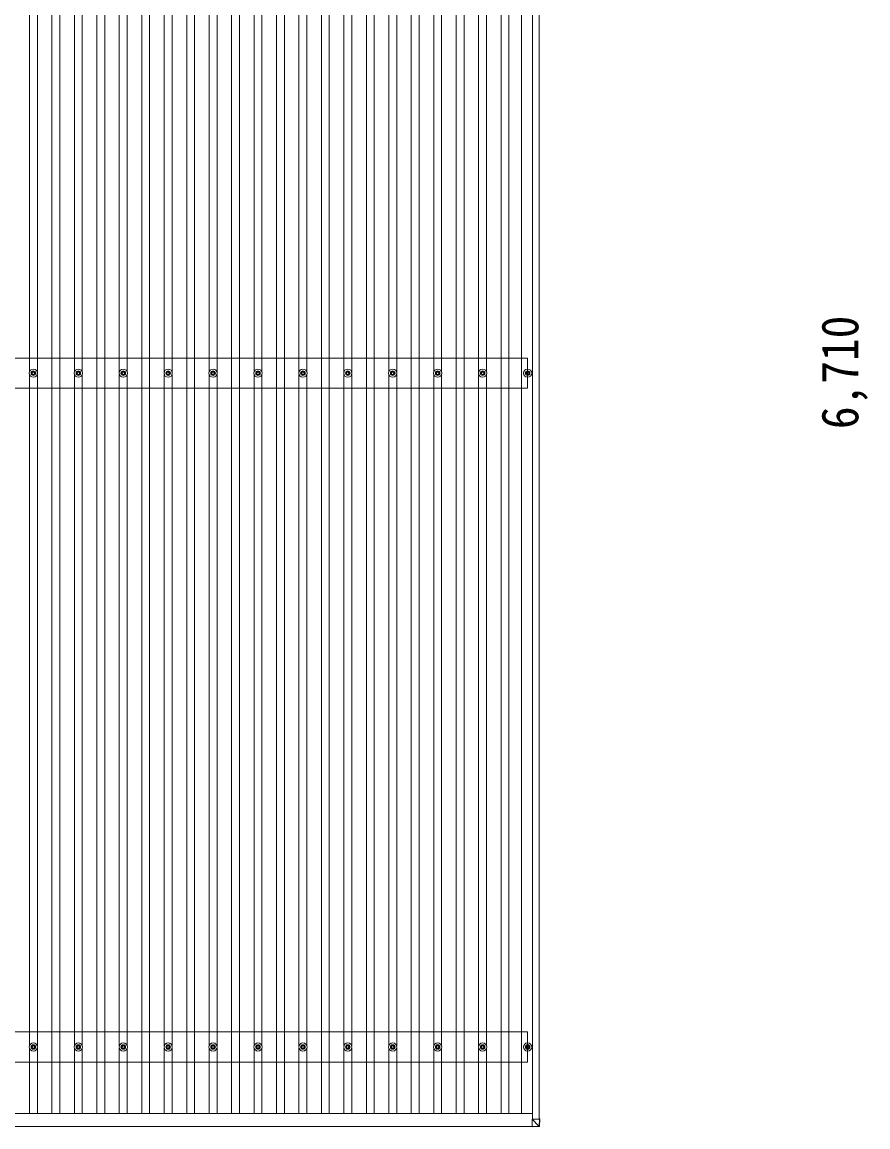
# Model space of a CAD drawing. Units: millimetres at full size, sheet at 1:50; details may follow other scales. Extents: x -14053 to 14053, y -9700 to 9700.
# Drawn here: x -5318 to -1552, y -137 to 4781 of the extents above; entities that cross this region are included whole.
import ezdxf
from ezdxf.enums import TextEntityAlignment as Align

# ---------------------------------------------------------------- set-up
doc = ezdxf.new("R2010")
doc.units = ezdxf.units.MM
doc.header["$LTSCALE"] = 50
for name, color, linetype, lineweight in [('0-6_PARTS1', 6, 'Continuous', 9), ('1-1', 2, 'Continuous', 9), ('1-2', 134, 'Continuous', 9), ('1-3', 5, 'Continuous', 5), ('1-4', 6, 'Continuous', 9)]:
    doc.layers.add(name, color=color, linetype=linetype, lineweight=lineweight)
doc.styles.add('ＭＳ ゴシック', font='')
doc.styles.get('ＭＳ ゴシック').set_extended_font_data('MS Gothic')

msp = doc.modelspace()

# ---------------------------------------------------------------- linework, layer by layer
at = {"layer": '1-1'}
for p, q in [((-3044.23, -102.93), (-3044.23, 6537.08)), ((-3015.23, -100.84), (-3015.23, 6537.13)), ((-3066.81, 3285.35), (-9067.23, 3285.35)), ((-3067.23, 3151.35), (-3067.23, 3285.35)), ((-3066.81, 285.35), (-9067.23, 285.35)), ((-3067.23, 151.35), (-3067.23, 285.35)), ((-9090.23, -78.23), (-3043.81, -78.23)), ((-9088.74, -135.38), (-3046.53, -135.38))]:
    msp.add_line(p, q, dxfattribs=at)
for points in [[(-3066.81, 3151.35), (-9067.23, 3151.35), (-9067.23, 3285.35)], [(-3066.81, 151.35), (-9067.23, 151.35), (-9067.23, 285.35)]]:
    msp.add_lwpolyline(points, dxfattribs=at)
at = {"layer": '1-2'}
for p, q in [((-5184.73, -78.23), (-5184.73, 6512.37)), ((-5149.73, -78.23), (-5149.73, 6512.37)), ((-4984.73, -78.23), (-4984.73, 6512.37)), ((-4949.73, -78.23), (-4949.73, 6512.37)), ((-4784.73, -78.23), (-4784.73, 6512.37)), ((-4749.73, -78.23), (-4749.73, 6512.37)), ((-4584.73, -78.23), (-4584.73, 6512.37)), ((-4549.73, -78.23), (-4549.73, 6512.37)), ((-4384.73, -78.23), (-4384.73, 6512.37)), ((-4349.73, -78.23), (-4349.73, 6512.37)), ((-4184.73, -78.23), (-4184.73, 6512.37)), ((-4149.73, -78.23), (-4149.73, 6512.37)), ((-3984.73, -78.23), (-3984.73, 6512.37)), ((-3949.73, -78.23), (-3949.73, 6512.37)), ((-3784.73, -78.23), (-3784.73, 6512.37)), ((-3749.73, -78.23), (-3749.73, 6512.37)), ((-3584.73, -78.23), (-3584.73, 6512.37)), ((-3549.73, -78.23), (-3549.73, 6512.37)), ((-3384.73, -78.23), (-3384.73, 6512.37)), ((-3349.73, -78.23), (-3349.73, 6512.37)), ((-3184.73, -78.23), (-3184.73, 6512.37)), ((-3149.73, -78.23), (-3149.73, 6512.37)), ((-3093.73, -78.23), (-3093.73, 6512.37)), ((-5284.73, 3223.54), (-5284.73, 6213.16)), ((-5249.73, 3223.52), (-5249.73, 6213.18)), ((-5084.73, 3223.54), (-5084.73, 6213.16)), ((-5049.73, 3223.52), (-5049.73, 6213.18)), ((-4884.73, 3223.54), (-4884.73, 6213.16)), ((-4849.73, 3223.52), (-4849.73, 6213.18)), ((-4684.73, 3223.54), (-4684.73, 6213.16)), ((-4649.73, 3223.52), (-4649.73, 6213.18)), ((-4484.73, 3223.54), (-4484.73, 6213.16)), ((-4449.73, 3223.52), (-4449.73, 6213.18)), ((-4284.73, 3223.54), (-4284.73, 6213.16)), ((-4249.73, 3223.52), (-4249.73, 6213.18)), ((-4084.73, 3223.54), (-4084.73, 6213.16)), ((-4049.73, 3223.52), (-4049.73, 6213.18)), ((-3884.73, 3223.54), (-3884.73, 6213.16)), ((-3849.73, 3223.52), (-3849.73, 6213.18)), ((-3684.73, 3223.54), (-3684.73, 6213.16)), ((-3649.73, 3223.52), (-3649.73, 6213.18)), ((-3484.73, 3223.54), (-3484.73, 6213.16)), ((-3449.73, 3223.52), (-3449.73, 6213.18)), ((-3284.73, 3223.54), (-3284.73, 6213.16)), ((-3249.73, 3223.52), (-3249.73, 6213.18)), ((-5284.73, 223.53), (-5284.73, 3213.16)), ((-5249.73, 223.53), (-5249.73, 3213.18)), ((-5084.73, 223.53), (-5084.73, 3213.16)), ((-5049.73, 223.53), (-5049.73, 3213.18)), ((-4884.73, 223.53), (-4884.73, 3213.16)), ((-4849.73, 223.53), (-4849.73, 3213.18)), ((-4684.73, 223.53), (-4684.73, 3213.16)), ((-4649.73, 223.53), (-4649.73, 3213.18)), ((-4484.73, 223.53), (-4484.73, 3213.16)), ((-4449.73, 223.53), (-4449.73, 3213.18)), ((-4284.73, 223.53), (-4284.73, 3213.16)), ((-4249.73, 223.53), (-4249.73, 3213.18)), ((-4084.73, 223.53), (-4084.73, 3213.16)), ((-4049.73, 223.53), (-4049.73, 3213.18)), ((-3884.73, 223.53), (-3884.73, 3213.16)), ((-3849.73, 223.53), (-3849.73, 3213.18)), ((-3684.73, 223.53), (-3684.73, 3213.16)), ((-3649.73, 223.53), (-3649.73, 3213.18)), ((-3484.73, 223.53), (-3484.73, 3213.16)), ((-3449.73, 223.53), (-3449.73, 3213.18)), ((-3284.73, 223.53), (-3284.73, 3213.16)), ((-3249.73, 223.53), (-3249.73, 3213.18)), ((-5284.73, -78.23), (-5284.73, 213.17)), ((-5249.73, -78.23), (-5249.73, 213.17)), ((-5084.73, -78.23), (-5084.73, 213.17)), ((-5049.73, -78.23), (-5049.73, 213.17)), ((-4884.73, -78.23), (-4884.73, 213.17)), ((-4849.73, -78.23), (-4849.73, 213.17)), ((-4684.73, -78.23), (-4684.73, 213.17)), ((-4649.73, -78.23), (-4649.73, 213.17)), ((-4484.73, -78.23), (-4484.73, 213.17)), ((-4449.73, -78.23), (-4449.73, 213.17)), ((-4284.73, -78.23), (-4284.73, 213.17)), ((-4249.73, -78.23), (-4249.73, 213.17)), ((-4084.73, -78.23), (-4084.73, 213.17)), ((-4049.73, -78.23), (-4049.73, 213.17)), ((-3884.73, -78.23), (-3884.73, 213.17)), ((-3849.73, -78.23), (-3849.73, 213.17)), ((-3684.73, -78.23), (-3684.73, 213.17)), ((-3649.73, -78.23), (-3649.73, 213.17)), ((-3484.73, -78.23), (-3484.73, 213.17)), ((-3449.73, -78.23), (-3449.73, 213.17)), ((-3284.73, -78.23), (-3284.73, 213.17)), ((-3249.73, -78.23), (-3249.73, 213.17))]:
    msp.add_line(p, q, dxfattribs=at)
at = {"layer": '1-3'}
for p, q in [((-5277.23, 3220.1), (-5272.81, 3220.1)), ((-5277.23, 3216.6), (-5272.81, 3216.6)), ((-5268.98, 3228.35), (-5268.98, 3223.93)), ((-5268.98, 3212.77), (-5268.98, 3208.35)), ((-5265.48, 3228.35), (-5265.48, 3223.93)), ((-5265.48, 3212.77), (-5265.48, 3208.35)), ((-5261.65, 3220.1), (-5257.23, 3220.1)), ((-5261.65, 3216.6), (-5257.23, 3216.6)), ((-5077.23, 3220.1), (-5072.81, 3220.1)), ((-5077.23, 3216.6), (-5072.81, 3216.6)), ((-5068.98, 3228.35), (-5068.98, 3223.93)), ((-5068.98, 3212.77), (-5068.98, 3208.35)), ((-5065.48, 3228.35), (-5065.48, 3223.93)), ((-5065.48, 3212.77), (-5065.48, 3208.35)), ((-5061.65, 3220.1), (-5057.23, 3220.1)), ((-5061.65, 3216.6), (-5057.23, 3216.6)), ((-4877.23, 3220.1), (-4872.81, 3220.1)), ((-4877.23, 3216.6), (-4872.81, 3216.6)), ((-4868.98, 3228.35), (-4868.98, 3223.93)), ((-4868.98, 3212.77), (-4868.98, 3208.35)), ((-4865.48, 3228.35), (-4865.48, 3223.93)), ((-4865.48, 3212.77), (-4865.48, 3208.35)), ((-4861.65, 3220.1), (-4857.23, 3220.1)), ((-4861.65, 3216.6), (-4857.23, 3216.6)), ((-4677.23, 3220.1), (-4672.81, 3220.1)), ((-4677.23, 3216.6), (-4672.81, 3216.6)), ((-4668.98, 3228.35), (-4668.98, 3223.93)), ((-4668.98, 3212.77), (-4668.98, 3208.35)), ((-4665.48, 3228.35), (-4665.48, 3223.93)), ((-4665.48, 3212.77), (-4665.48, 3208.35)), ((-4661.65, 3220.1), (-4657.23, 3220.1)), ((-4661.65, 3216.6), (-4657.23, 3216.6)), ((-4477.23, 3220.1), (-4472.81, 3220.1)), ((-4477.23, 3216.6), (-4472.81, 3216.6)), ((-4468.98, 3228.35), (-4468.98, 3223.93)), ((-4468.98, 3212.77), (-4468.98, 3208.35)), ((-4465.48, 3228.35), (-4465.48, 3223.93)), ((-4465.48, 3212.77), (-4465.48, 3208.35)), ((-4461.65, 3220.1), (-4457.23, 3220.1)), ((-4461.65, 3216.6), (-4457.23, 3216.6)), ((-4277.23, 3220.1), (-4272.81, 3220.1)), ((-4277.23, 3216.6), (-4272.81, 3216.6)), ((-4268.98, 3228.35), (-4268.98, 3223.93)), ((-4268.98, 3212.77), (-4268.98, 3208.35)), ((-4265.48, 3228.35), (-4265.48, 3223.93)), ((-4265.48, 3212.77), (-4265.48, 3208.35)), ((-4261.65, 3220.1), (-4257.23, 3220.1)), ((-4261.65, 3216.6), (-4257.23, 3216.6)), ((-4077.23, 3220.1), (-4072.81, 3220.1)), ((-4077.23, 3216.6), (-4072.81, 3216.6)), ((-4068.98, 3228.35), (-4068.98, 3223.93)), ((-4068.98, 3212.77), (-4068.98, 3208.35)), ((-4065.48, 3228.35), (-4065.48, 3223.93)), ((-4065.48, 3212.77), (-4065.48, 3208.35)), ((-4061.65, 3220.1), (-4057.23, 3220.1)), ((-4061.65, 3216.6), (-4057.23, 3216.6)), ((-3877.23, 3220.1), (-3872.81, 3220.1)), ((-3877.23, 3216.6), (-3872.81, 3216.6)), ((-3868.98, 3228.35), (-3868.98, 3223.93)), ((-3868.98, 3212.77), (-3868.98, 3208.35)), ((-3865.48, 3228.35), (-3865.48, 3223.93)), ((-3865.48, 3212.77), (-3865.48, 3208.35)), ((-3861.65, 3220.1), (-3857.23, 3220.1)), ((-3861.65, 3216.6), (-3857.23, 3216.6)), ((-3677.23, 3220.1), (-3672.81, 3220.1)), ((-3677.23, 3216.6), (-3672.81, 3216.6)), ((-3668.98, 3228.35), (-3668.98, 3223.93)), ((-3668.98, 3212.77), (-3668.98, 3208.35)), ((-3665.48, 3228.35), (-3665.48, 3223.93)), ((-3665.48, 3212.77), (-3665.48, 3208.35)), ((-3661.65, 3220.1), (-3657.23, 3220.1)), ((-3661.65, 3216.6), (-3657.23, 3216.6)), ((-3477.23, 3220.1), (-3472.81, 3220.1)), ((-3477.23, 3216.6), (-3472.81, 3216.6)), ((-3468.98, 3228.35), (-3468.98, 3223.93)), ((-3468.98, 3212.77), (-3468.98, 3208.35)), ((-3465.48, 3228.35), (-3465.48, 3223.93)), ((-3465.48, 3212.77), (-3465.48, 3208.35)), ((-3461.65, 3220.1), (-3457.23, 3220.1)), ((-3461.65, 3216.6), (-3457.23, 3216.6)), ((-3277.23, 3220.1), (-3272.81, 3220.1)), ((-3277.23, 3216.6), (-3272.81, 3216.6)), ((-3268.98, 3228.35), (-3268.98, 3223.93)), ((-3268.98, 3212.77), (-3268.98, 3208.35)), ((-3265.48, 3228.35), (-3265.48, 3223.93)), ((-3265.48, 3212.77), (-3265.48, 3208.35)), ((-3261.65, 3220.1), (-3257.23, 3220.1)), ((-3261.65, 3216.6), (-3257.23, 3216.6)), ((-3076.81, 3220.1), (-3072.4, 3220.1)), ((-3076.81, 3216.6), (-3072.4, 3216.6)), ((-3068.57, 3228.35), (-3068.57, 3223.93)), ((-3068.57, 3212.77), (-3068.57, 3208.35)), ((-3065.07, 3228.35), (-3065.07, 3223.93)), ((-3065.07, 3212.77), (-3065.07, 3208.35)), ((-3061.23, 3220.1), (-3056.82, 3220.1)), ((-3061.23, 3216.6), (-3056.82, 3216.6)), ((-5277.23, 220.1), (-5272.81, 220.1)), ((-5277.23, 216.6), (-5272.81, 216.6)), ((-5268.98, 228.35), (-5268.98, 223.93)), ((-5268.98, 212.77), (-5268.98, 208.35)), ((-5265.48, 228.35), (-5265.48, 223.93)), ((-5265.48, 212.77), (-5265.48, 208.35)), ((-5261.65, 220.1), (-5257.23, 220.1)), ((-5261.65, 216.6), (-5257.23, 216.6)), ((-5077.23, 220.1), (-5072.81, 220.1)), ((-5077.23, 216.6), (-5072.81, 216.6)), ((-5068.98, 228.35), (-5068.98, 223.93)), ((-5068.98, 212.77), (-5068.98, 208.35)), ((-5065.48, 228.35), (-5065.48, 223.93)), ((-5065.48, 212.77), (-5065.48, 208.35)), ((-5061.65, 220.1), (-5057.23, 220.1)), ((-5061.65, 216.6), (-5057.23, 216.6)), ((-4877.23, 220.1), (-4872.81, 220.1)), ((-4877.23, 216.6), (-4872.81, 216.6)), ((-4868.98, 228.35), (-4868.98, 223.93)), ((-4868.98, 212.77), (-4868.98, 208.35)), ((-4865.48, 228.35), (-4865.48, 223.93)), ((-4865.48, 212.77), (-4865.48, 208.35)), ((-4861.65, 220.1), (-4857.23, 220.1)), ((-4861.65, 216.6), (-4857.23, 216.6)), ((-4677.23, 220.1), (-4672.81, 220.1)), ((-4677.23, 216.6), (-4672.81, 216.6)), ((-4668.98, 228.35), (-4668.98, 223.93)), ((-4668.98, 212.77), (-4668.98, 208.35)), ((-4665.48, 228.35), (-4665.48, 223.93)), ((-4665.48, 212.77), (-4665.48, 208.35)), ((-4661.65, 220.1), (-4657.23, 220.1)), ((-4661.65, 216.6), (-4657.23, 216.6)), ((-4477.23, 220.1), (-4472.81, 220.1)), ((-4477.23, 216.6), (-4472.81, 216.6)), ((-4468.98, 228.35), (-4468.98, 223.93)), ((-4468.98, 212.77), (-4468.98, 208.35)), ((-4465.48, 228.35), (-4465.48, 223.93)), ((-4465.48, 212.77), (-4465.48, 208.35)), ((-4461.65, 220.1), (-4457.23, 220.1)), ((-4461.65, 216.6), (-4457.23, 216.6)), ((-4277.23, 220.1), (-4272.81, 220.1)), ((-4277.23, 216.6), (-4272.81, 216.6)), ((-4268.98, 228.35), (-4268.98, 223.93)), ((-4268.98, 212.77), (-4268.98, 208.35)), ((-4265.48, 228.35), (-4265.48, 223.93)), ((-4265.48, 212.77), (-4265.48, 208.35)), ((-4261.65, 220.1), (-4257.23, 220.1)), ((-4261.65, 216.6), (-4257.23, 216.6)), ((-4077.23, 220.1), (-4072.81, 220.1)), ((-4077.23, 216.6), (-4072.81, 216.6)), ((-4068.98, 228.35), (-4068.98, 223.93)), ((-4068.98, 212.77), (-4068.98, 208.35)), ((-4065.48, 228.35), (-4065.48, 223.93)), ((-4065.48, 212.77), (-4065.48, 208.35)), ((-4061.65, 220.1), (-4057.23, 220.1)), ((-4061.65, 216.6), (-4057.23, 216.6)), ((-3877.23, 220.1), (-3872.81, 220.1)), ((-3877.23, 216.6), (-3872.81, 216.6)), ((-3868.98, 228.35), (-3868.98, 223.93)), ((-3868.98, 212.77), (-3868.98, 208.35)), ((-3865.48, 228.35), (-3865.48, 223.93)), ((-3865.48, 212.77), (-3865.48, 208.35)), ((-3861.65, 220.1), (-3857.23, 220.1)), ((-3861.65, 216.6), (-3857.23, 216.6)), ((-3677.23, 220.1), (-3672.81, 220.1)), ((-3677.23, 216.6), (-3672.81, 216.6)), ((-3668.98, 228.35), (-3668.98, 223.93)), ((-3668.98, 212.77), (-3668.98, 208.35)), ((-3665.48, 228.35), (-3665.48, 223.93)), ((-3665.48, 212.77), (-3665.48, 208.35)), ((-3661.65, 220.1), (-3657.23, 220.1)), ((-3661.65, 216.6), (-3657.23, 216.6)), ((-3477.23, 220.1), (-3472.81, 220.1)), ((-3477.23, 216.6), (-3472.81, 216.6)), ((-3468.98, 228.35), (-3468.98, 223.93)), ((-3468.98, 212.77), (-3468.98, 208.35)), ((-3465.48, 228.35), (-3465.48, 223.93)), ((-3465.48, 212.77), (-3465.48, 208.35)), ((-3461.65, 220.1), (-3457.23, 220.1)), ((-3461.65, 216.6), (-3457.23, 216.6)), ((-3277.23, 220.1), (-3272.81, 220.1)), ((-3277.23, 216.6), (-3272.81, 216.6)), ((-3268.98, 228.35), (-3268.98, 223.93)), ((-3268.98, 212.77), (-3268.98, 208.35)), ((-3265.48, 228.35), (-3265.48, 223.93)), ((-3265.48, 212.77), (-3265.48, 208.35)), ((-3261.65, 220.1), (-3257.23, 220.1)), ((-3261.65, 216.6), (-3257.23, 216.6)), ((-3076.81, 220.1), (-3072.4, 220.1)), ((-3076.81, 216.6), (-3072.4, 216.6)), ((-3068.57, 228.35), (-3068.57, 223.93)), ((-3068.57, 212.77), (-3068.57, 208.35)), ((-3065.07, 228.35), (-3065.07, 223.93)), ((-3065.07, 212.77), (-3065.07, 208.35)), ((-3061.23, 220.1), (-3056.82, 220.1)), ((-3061.23, 216.6), (-3056.82, 216.6))]:
    msp.add_line(p, q, dxfattribs=at)
for centre, radius in [((-5267.23, 3218.35), 18.25), ((-5267.23, 3218.35), 10.15), ((-5267.23, 3218.35), 5.85), ((-5267.23, 3218.35), 5.25), ((-5067.23, 3218.35), 18.25), ((-5067.23, 3218.35), 10.15), ((-5067.23, 3218.35), 5.85), ((-5067.23, 3218.35), 5.25), ((-4867.23, 3218.35), 18.25), ((-4867.23, 3218.35), 10.15), ((-4867.23, 3218.35), 5.85), ((-4867.23, 3218.35), 5.25), ((-4667.23, 3218.35), 18.25), ((-4667.23, 3218.35), 10.15), ((-4667.23, 3218.35), 5.85), ((-4667.23, 3218.35), 5.25), ((-4467.23, 3218.35), 18.25), ((-4467.23, 3218.35), 10.15), ((-4467.23, 3218.35), 5.85), ((-4467.23, 3218.35), 5.25), ((-4267.23, 3218.35), 18.25), ((-4267.23, 3218.35), 10.15), ((-4267.23, 3218.35), 5.85), ((-4267.23, 3218.35), 5.25), ((-4067.23, 3218.35), 18.25), ((-4067.23, 3218.35), 10.15), ((-4067.23, 3218.35), 5.85), ((-4067.23, 3218.35), 5.25), ((-3867.23, 3218.35), 18.25), ((-3867.23, 3218.35), 10.15), ((-3867.23, 3218.35), 5.85), ((-3867.23, 3218.35), 5.25), ((-3667.23, 3218.35), 18.25), ((-3667.23, 3218.35), 10.15), ((-3667.23, 3218.35), 5.85), ((-3667.23, 3218.35), 5.25), ((-3467.23, 3218.35), 18.25), ((-3467.23, 3218.35), 10.15), ((-3467.23, 3218.35), 5.85), ((-3467.23, 3218.35), 5.25), ((-3267.23, 3218.35), 18.25), ((-3267.23, 3218.35), 10.15), ((-3267.23, 3218.35), 5.85), ((-3267.23, 3218.35), 5.25), ((-3066.82, 3218.35), 18.25), ((-3066.82, 3218.35), 10.15), ((-3066.82, 3218.35), 5.85), ((-3066.82, 3218.35), 5.25), ((-5267.23, 218.35), 18.25), ((-5267.23, 218.35), 10.15), ((-5267.23, 218.35), 5.85), ((-5267.23, 218.35), 5.25), ((-5067.23, 218.35), 18.25), ((-5067.23, 218.35), 10.15), ((-5067.23, 218.35), 5.85), ((-5067.23, 218.35), 5.25), ((-4867.23, 218.35), 18.25), ((-4867.23, 218.35), 10.15), ((-4867.23, 218.35), 5.85), ((-4867.23, 218.35), 5.25), ((-4667.23, 218.35), 18.25), ((-4667.23, 218.35), 10.15), ((-4667.23, 218.35), 5.85), ((-4667.23, 218.35), 5.25), ((-4467.23, 218.35), 18.25), ((-4467.23, 218.35), 10.15), ((-4467.23, 218.35), 5.85), ((-4467.23, 218.35), 5.25), ((-4267.23, 218.35), 18.25), ((-4267.23, 218.35), 10.15), ((-4267.23, 218.35), 5.85), ((-4267.23, 218.35), 5.25), ((-4067.23, 218.35), 18.25), ((-4067.23, 218.35), 10.15), ((-4067.23, 218.35), 5.85), ((-4067.23, 218.35), 5.25), ((-3867.23, 218.35), 18.25), ((-3867.23, 218.35), 10.15), ((-3867.23, 218.35), 5.85), ((-3867.23, 218.35), 5.25), ((-3667.23, 218.35), 18.25), ((-3667.23, 218.35), 10.15), ((-3667.23, 218.35), 5.85), ((-3667.23, 218.35), 5.25), ((-3467.23, 218.35), 18.25), ((-3467.23, 218.35), 10.15), ((-3467.23, 218.35), 5.85), ((-3467.23, 218.35), 5.25), ((-3267.23, 218.35), 18.25), ((-3267.23, 218.35), 10.15), ((-3267.23, 218.35), 5.85), ((-3267.23, 218.35), 5.25), ((-3066.82, 218.35), 18.25), ((-3066.82, 218.35), 10.15), ((-3066.82, 218.35), 5.85), ((-3066.82, 218.35), 5.25)]:
    msp.add_circle(centre, radius, dxfattribs=at)
at = {"layer": '1-4'}
for p, q in [((-3014.13, -102.95), (-3046.53, -102.97)), ((-3046.53, -102.97), (-3016.09, -133.38)), ((-3046.53, -135.34), (-3046.53, -102.97)), ((-3016.09, -133.48), (-3046.53, -135.34)), ((-3046.53, -135.34), (-3046.53, -137.21)), ((-3046.53, -137.21), (-3015.97, -135.35)), ((-3046.5, -102.93), (-3015.2, -102.91)), ((-3014.13, -102.95), (-3015.99, -133.43)), ((-3013.16, -100.84), (-3015.53, -100.84)), ((-3015.53, -102.91), (-3015.53, -100.84)), ((-3015.53, -100.87), (-3015.2, -100.87)), ((-3015.2, -100.87), (-3015.32, -102.91)), ((-3014.85, -102.91), (-3014.73, -100.88)), ((-3014.73, -102.9), (-3014.73, -100.88)), ((-3014.1, -133.47), (-3012.23, -102.92)), ((-3012.23, -100.85), (-3012.23, -102.92))]:
    msp.add_line(p, q, dxfattribs=at)
for centre, radius, start, end in [((-3015.14, -125.97), 7.58, 262.7522, 277.8884), ((-2908.32, -127.36), 107.95, 183.2546, 184.24548), ((-3016.09, -133.35), 2, 273.49707, 356.49707)]:
    msp.add_arc(centre, radius, start, end, dxfattribs=at)
for centre, major_axis, ratio, start_param, end_param in [((-3016.09, -133.35), (2, -0.12), 0.038822, 4.7655258, 6.28406), ((-3015.23, -100.88), (0.501, 0), 0.014308, 6.2831846, 7.7880026), ((-3015.23, -102.9), (0.501, 0), 0.014285, 4.7646511, 6.2831853), ((-3014.23, -102.92), (2, 0), 0.014285, 4.7646511, 6.2831853), ((-3013.23, -100.85), (1, 0), 0.014308, 6.2831846, 7.7880026)]:
    msp.add_ellipse(centre, major_axis=major_axis, ratio=ratio, start_param=start_param, end_param=end_param, dxfattribs=at)

# ---------------------------------------------------------------- texts
at = {"layer": '0-6_PARTS1', "color": 7, "style": 'ＭＳ ゴシック', "width": 0.9}
msp.add_text('6,710', height=165, rotation=90, dxfattribs=at).set_placement((-1544.67, 2969.34), align=Align.BOTTOM_LEFT)

doc.saveas('drawing.dxf')
